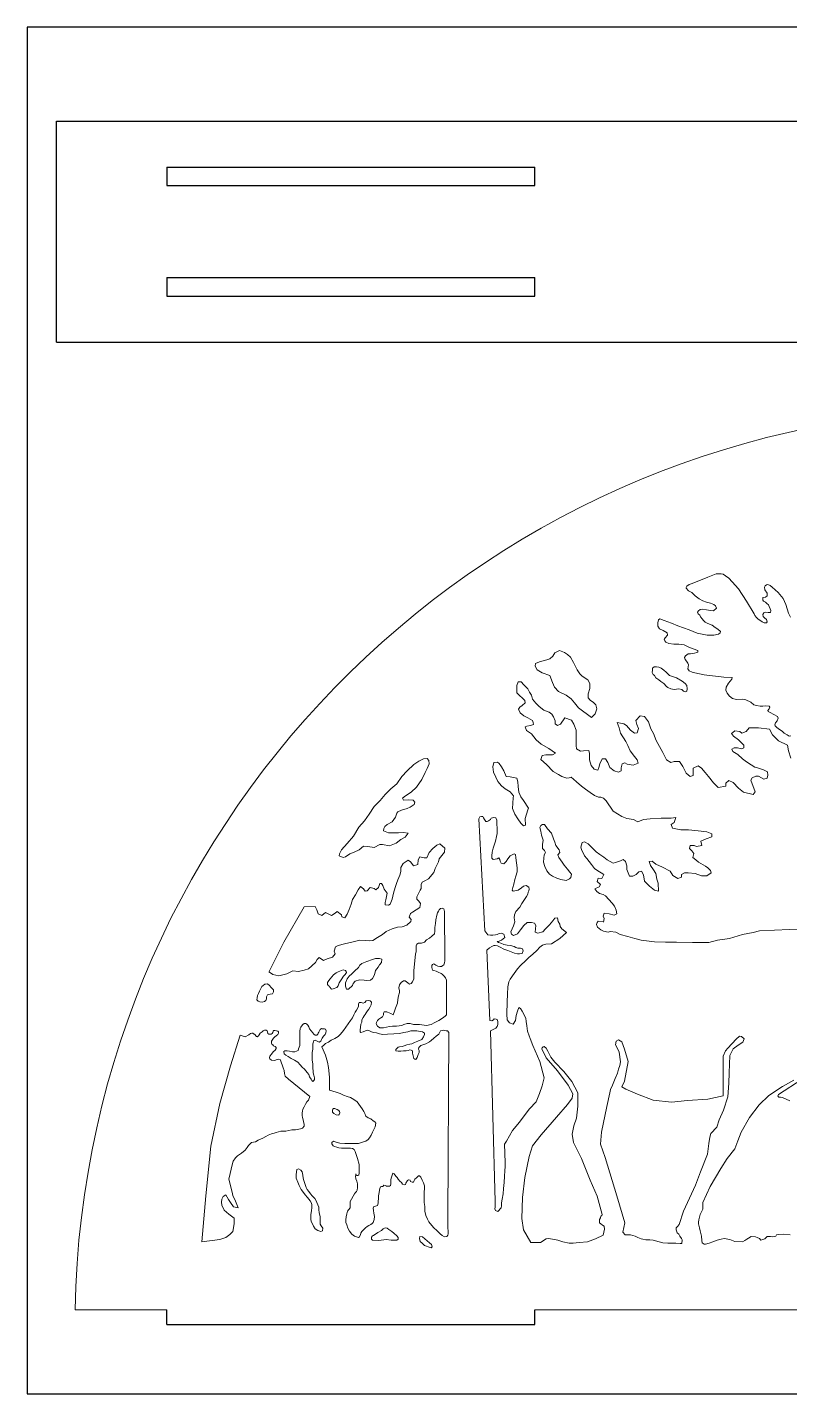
# Model space of a CAD drawing. Header units: millimetres. Extents: x -5 to 875, y -316 to 297.
# Drawn here: x 455.4 to 621.2, y 0 to 297 of the extents above; entities that cross this region are included whole.
import ezdxf

# ---------------------------------------------------------------- set-up
doc = ezdxf.new("R2010")
doc.units = ezdxf.units.MM

# ---------------------------------------------------------------- blocks, each defined once
blk = doc.blocks.new('derp1')
at = {"lineweight": 5}
blk.add_lwpolyline([(115.08, 45.78), (115.45, 45.13), (116, 44.61), (116.62, 44.37), (116.93, 44.58), (117, 45.27), (116.65, 45.88), (116.45, 46.33), (116.45, 47.05), (116.45, 47.77), (116.45, 48.49), (116.28, 49.48), (116.21, 50.34), (116.21, 50.99), (115.8, 52.22), (115.66, 52.67), (115.32, 53.32), (114.77, 54.08), (114.46, 54.59), (114.08, 55.21), (113.77, 55.82), (113.57, 56.37), (113.33, 57.16), (113.02, 58.19), (112.88, 58.91), (112.85, 59.66), (112.68, 60.55), (112.44, 61), (111.96, 61.38), (111.58, 61.21), (111.48, 60.62), (111.44, 59.77), (111.44, 58.87), (111.82, 57.74), (112.06, 56.89), (112.51, 55.82), (112.95, 55), (113.33, 54.32), (113.81, 53.63), (114.39, 52.7), (114.67, 52.05), (114.73, 51.61), (114.7, 50.85), (114.67, 49.96), (114.53, 48.97), (114.49, 47.77), (114.56, 47.05), (114.84, 46.43), (115.08, 45.78)], dxfattribs=at)
blk = doc.blocks.new('alles1')
at = {"lineweight": 5}
for p, q in [((-249.53, 4), (-224.53, 4)), ((-124.53, 4), (-50, 4))]:
    blk.add_line(p, q, dxfattribs=at)
for p, q in [((-224.53, 0), (-224.53, 4)), ((-124.53, 0), (-124.53, 4)), ((-224.53, 0), (-124.53, 0))]:
    blk.add_line(p, q)
for points in [[(-54.97, 159.95), (-55.36, 159.94), (-55.97, 160.23), (-56.76, 160.71), (-57.33, 161.29), (-58.33, 161.92), (-58.87, 162.39), (-59.19, 162.71), (-59.33, 163.02), (-59.15, 163.48), (-58.66, 164.11), (-58.34, 164.76), (-58.57, 165.2), (-59.54, 165.76), (-60.57, 166.31), (-61.11, 166.56), (-61.17, 166.83), (-60.79, 167.3), (-60.62, 167.74), (-60.81, 168.04), (-61.88, 168.15), (-62.57, 168.07), (-63.31, 168.09), (-64.3, 168.23), (-65.01, 168.42), (-65.83, 169.11), (-67.2, 169.77), (-68.11, 169.96), (-69.67, 169.88), (-70.79, 170.12), (-71.62, 170.75), (-72.22, 171.6), (-72.58, 172.4), (-72.52, 173.17), (-71.84, 174.29), (-70.96, 175.36), (-70.9, 175.85), (-73.15, 175.94), (-78.5, 176.53), (-81.02, 177.14), (-81.78, 177.28), (-82.6, 177.66), (-82.79, 177.89), (-82.9, 178.24), (-82.88, 178.77), (-82.72, 179.26), (-82.93, 179.77), (-83.28, 180.31), (-83.65, 180.74), (-83.86, 181.24), (-83.6, 181.72), (-82.85, 182.26), (-82.21, 182.3), (-81.11, 182.44), (-80.51, 182.61), (-80.21, 182.75), (-80.2, 183.19), (-82.47, 183.97), (-83.98, 184.73), (-84.6, 184.84), (-85.39, 184.86), (-86.72, 184.93), (-88.09, 185.11), (-88.94, 185.46), (-89.2, 185.81), (-89.34, 186.2), (-89.09, 186.66), (-88.44, 187.3), (-88.57, 187.98), (-89.6, 188.57), (-90.61, 189.05), (-91.05, 189.78), (-91.07, 190.74), (-90.92, 191.51), (-90.59, 191.75), (-89.38, 191.31), (-87.38, 190.59), (-85.67, 189.91), (-82.62, 188.81), (-80.36, 187.87), (-77.66, 187.3), (-75.91, 187.34), (-74.58, 187.66), (-74.13, 187.98), (-74.09, 188.37), (-74.74, 188.96), (-75.51, 189.42), (-76.34, 190.02), (-77.53, 190.53), (-78.19, 190.9), (-78.65, 191.3), (-79.08, 191.81), (-79.45, 192.29), (-79.72, 192.74), (-80.09, 193.16), (-80.35, 193.56), (-80.08, 194), (-79.55, 194.36), (-78.86, 194.44), (-77.89, 194.22), (-76.8, 194.03), (-75.94, 194), (-75.19, 194.7), (-75.4, 195.28), (-75.91, 195.71), (-76.82, 196.07), (-77.86, 196.35), (-78.89, 196.7), (-79.84, 197.22), (-80.9, 198.07), (-81.87, 198.92), (-82.73, 199.42), (-83.37, 200.07), (-83.42, 200.34), (-83.19, 200.67), (-82.57, 201.07), (-81.73, 201.36), (-77.49, 203.09), (-75.23, 204.01), (-73.87, 204.01), (-73.31, 203.93), (-72.67, 203.49), (-71.83, 202.82), (-70.93, 201.86), (-69.18, 199.91), (-66.99, 196.59), (-64.87, 193.13), (-64.7, 192.67), (-64.31, 192.12), (-63.94, 191.79), (-62.73, 190.99), (-62.16, 190.72), (-61.59, 190.66), (-61.39, 190.99), (-61.55, 191.63), (-62.06, 192.02), (-62.43, 192.43), (-62.52, 192.92), (-62.25, 193.45), (-61.94, 193.61), (-61.11, 193.47), (-60.44, 193.47), (-60.33, 194.02), (-61, 195.62), (-61.5, 195.96), (-61.85, 196.31), (-62.34, 196.56), (-62.51, 196.85), (-62.59, 197.55), (-61.85, 197.7), (-61.41, 198.07), (-61.41, 198.73), (-61.99, 199.68), (-62.14, 200.37), (-61.89, 200.78), (-61.55, 200.99), (-61.23, 201.07), (-60.54, 200.8), (-60.01, 200.41), (-58.4, 198.94), (-57.03, 197.35), (-56.34, 195.65), (-55.57, 193.29), (-55.03, 192.19)], [(-123.29, 180.11), (-124.33, 179.69), (-124.44, 178.96), (-123.92, 177.91), (-122.56, 177.08), (-120.46, 176.34), (-120.46, 176.34), (-119.73, 174.46), (-119.21, 173.2), (-118.06, 172.05), (-115.97, 171.01), (-114.61, 170.07), (-113.77, 168.92), (-112.62, 167.56), (-109.17, 164.94), (-108.12, 165.99), (-107.7, 167.35), (-107.91, 168.39), (-108.54, 169.02), (-109.48, 169.65), (-110, 170.28), (-110, 171.43), (-109.58, 172.89), (-109.58, 174.25), (-110.11, 175.19), (-111.68, 176.24), (-112.3, 176.87), (-113.04, 177.91), (-113.98, 179.9), (-114.81, 181.36), (-115.65, 182.1), (-116.49, 182.62), (-117.85, 183.14), (-117.85, 183.14), (-119.1, 182.52), (-119.63, 181.68), (-120.46, 180.95), (-121.3, 180.63), (-123.29, 180.11)], [(-88.73, 173.4), (-89.44, 174.2), (-90.32, 174.75), (-90.81, 175.21), (-91.61, 175.76), (-92.02, 176.36), (-92.38, 176.67), (-92.65, 177.19), (-92.54, 177.82), (-92.51, 178.42), (-92.05, 178.72), (-91.5, 178.72), (-90.81, 178.67), (-90.18, 178.39), (-89.5, 177.82), (-88.86, 177.27), (-87.91, 176.42), (-87.11, 176.09), (-86.04, 175.79), (-84.5, 174.86), (-83.65, 174.22), (-83.24, 173.68), (-83.16, 172.77), (-83.19, 172.14), (-83.6, 171.95), (-84.12, 172.17), (-84.56, 172.58), (-85.38, 172.8), (-85.99, 172.63), (-86.67, 172.55), (-87.58, 172.74), (-88.37, 173.13), (-88.73, 173.4)], [(-105.92, 109.41), (-107.31, 109.68), (-107.58, 109.3), (-107.8, 108.71), (-107.47, 107.96), (-106.56, 107.27), (-105.87, 106.95), (-104.64, 106.68), (-104.05, 106.84), (-102.55, 106.68), (-101.37, 106.04), (-99.23, 105.45), (-97.35, 104.91), (-95.64, 104.48), (-91.99, 104.05), (-89.05, 103.95), (-86, 103.89), (-81.66, 103.84), (-77.21, 103.84), (-74.91, 104.48), (-71.59, 104.91), (-68.11, 106.04), (-65.16, 106.57), (-63.5, 107.05), (-51.26, 107.59)], [(-54.91, 153.94), (-55.54, 155.93), (-55.85, 157.5), (-58.26, 158.65), (-59.93, 160.22), (-60.77, 161.79), (-63.7, 162.2), (-64.85, 162.2), (-66.31, 162.2), (-67.04, 161.16), (-67.04, 161.16), (-68.3, 160.74), (-68.8, 161.2), (-70.13, 161.33), (-70.73, 160.94), (-71.03, 160.64), (-70.56, 159.87), (-69.14, 158.89), (-68.33, 158.12), (-67.69, 157.43), (-67.73, 156.75), (-68.29, 156.49), (-69.44, 156.7), (-70.38, 156.7), (-70.94, 156.36), (-70.73, 155.72), (-69.31, 154.95), (-68.07, 153.7), (-66.96, 152.93), (-65.71, 152.07), (-64.69, 151.47), (-63.96, 151.3), (-62.41, 150.79), (-61.3, 150.19), (-61.17, 149.33), (-61.39, 148.52), (-62.29, 148.26), (-63.74, 148.99), (-64.47, 149.03), (-65.46, 148.6), (-65.84, 147.92), (-64.66, 144.82), (-65.18, 144.09), (-67.8, 144.72), (-69.16, 145.77), (-70.62, 147.34), (-71.77, 147.86), (-72.61, 147.13), (-72.61, 146.29), (-72.61, 146.29), (-74.7, 145.98), (-75.96, 147.23), (-77.32, 148.9), (-78.26, 150.06), (-79.2, 151.21), (-80.14, 151.83), (-81.5, 151.21), (-81.5, 149.22), (-82.34, 148.9), (-83.39, 149.85), (-84.33, 151.62), (-85.16, 152.98), (-86.63, 152.98), (-87.57, 152.78), (-88.72, 153.51), (-89.77, 155.49), (-91.55, 158.74), (-92.28, 160.62), (-93.01, 161.88), (-93.64, 163.76), (-94.68, 165.22), (-95.94, 165.43), (-97.09, 164.18), (-96.78, 163.03), (-96.36, 161.98), (-96.67, 160.83), (-97.4, 160.73), (-98.55, 161.56), (-99.6, 162.82), (-100.33, 163.24), (-102.11, 163.65), (-101.59, 162.19), (-101.27, 160.73), (-99.81, 158.42), (-99.29, 157.38), (-98.66, 155.91), (-97.4, 154.34), (-96.67, 153.51), (-96.46, 152.57), (-97.82, 152.04), (-99.39, 152.25), (-100.02, 152.67), (-100.75, 152.36), (-101.07, 151.31), (-101.07, 150.47), (-101.8, 150.16), (-102.95, 150.47), (-104.1, 151.42), (-104.73, 152.78), (-105.35, 153.72), (-106.19, 153.72), (-106.82, 152.36), (-107.13, 151.42), (-107.45, 150.68), (-108.39, 150.89), (-109.23, 151.94), (-109.64, 153.51), (-109.64, 155.18), (-109.85, 156.02), (-111.32, 155.91), (-111.32, 155.91), (-112.15, 155.81), (-113.2, 156.44), (-113.31, 157.38), (-113.31, 159.47), (-113.31, 161.56), (-113.93, 163.13), (-114.56, 164.28), (-116.34, 164.91), (-117.59, 163.13), (-117.59, 163.13), (-118.37, 162.84), (-118.97, 163.25), (-119.04, 164.05), (-119.44, 165.19), (-119.91, 165.86), (-120.65, 166.39), (-122.12, 167), (-123.39, 168), (-124.26, 168.87), (-125.13, 169.94), (-125.47, 171.01), (-125.94, 171.88), (-126.47, 172.75), (-127.54, 173.82), (-128.21, 174.63), (-129.08, 174.69), (-129.42, 173.69), (-129.42, 172.89), (-129.42, 172.28), (-129.42, 171.68), (-128.61, 170.88), (-127.94, 170.34), (-127.28, 169.61), (-127.14, 168.94), (-128.01, 168.27), (-128.61, 167.8), (-128.95, 167.26), (-128.55, 166.26), (-127.48, 165.46), (-126.41, 164.85), (-125.2, 164.18), (-125, 163.58), (-124.93, 163.11), (-125.67, 162.84), (-126.74, 162.58), (-127.14, 162.44), (-126.81, 161.44), (-125.4, 160.5), (-124.2, 158.89), (-122.79, 157.76), (-120.71, 156.55), (-118.91, 155.28), (-119.71, 154.81), (-121.58, 154.81), (-122.52, 154.68), (-122.92, 153.6), (-121.38, 152.2), (-119.51, 150.32), (-118.1, 149.52), (-117.17, 148.92), (-115.83, 148.45), (-115.22, 148.58), (-114.62, 148.78), (-114.02, 148.25), (-113.22, 147.51), (-111.88, 146.31), (-110.74, 145.5), (-109.47, 144.57), (-108.33, 143.76), (-107.19, 143.29), (-106.59, 143.36), (-105.85, 143.03), (-105.18, 142.36), (-103.27, 139.55), (-100.86, 138.08), (-99.5, 137.56), (-97.72, 137.24), (-96.57, 136.62), (-95, 137.24), (-93.22, 137.45), (-90.19, 137.66), (-87.47, 137.66), (-86.21, 137.77), (-86.21, 137.77), (-86.63, 136.41), (-87.47, 135.88), (-87.15, 134.94), (-84.85, 134.42), (-82.76, 134.42), (-80.15, 134.21), (-77.74, 133.9), (-76.38, 133.37), (-76.38, 132.54), (-77.95, 132.01), (-79.41, 131.39), (-79.41, 131.39), (-79.1, 130.23), (-79.1, 130.23), (-80.56, 129.92), (-81.19, 130.23), (-82.34, 130.23), (-82.45, 129.4), (-81.82, 128.77), (-81.3, 128.04), (-81.3, 128.04), (-81.61, 126.89), (-80.77, 126.26), (-80.04, 125.63), (-78.16, 124.59), (-77.53, 124.17), (-76.8, 123.43), (-76.59, 122.81), (-77.74, 121.97), (-79.2, 121.97), (-80.98, 122.6), (-82.87, 122.81), (-83.81, 122.81), (-84.64, 122.28), (-84.64, 121.55), (-85.69, 121.24), (-87.05, 122.07), (-87.78, 123.23), (-89.87, 124.27), (-91.65, 125.11), (-92.59, 125.95), (-93.43, 125.84), (-93.12, 124.79), (-92.28, 123.54), (-91.65, 122.6), (-91.34, 121.03), (-91.03, 119.98), (-90.92, 117.79), (-91.97, 118.1), (-93.33, 119.15), (-94.69, 120.51), (-95, 122.18), (-95.52, 123.23), (-95.52, 123.23), (-96.26, 123.02), (-96.99, 122.28), (-97.93, 121.87), (-98.77, 121.87), (-99.5, 123.64), (-99.5, 124.69), (-99.92, 125.84), (-100.55, 126.36), (-101.28, 126.05), (-101.28, 126.05), (-102.64, 125.53), (-103.27, 125.42), (-104.83, 126.26), (-105.78, 126.99), (-106.82, 127.72), (-107.87, 128.46), (-109.02, 129.61), (-110.06, 130.65), (-111.01, 131.18), (-111.63, 130.97), (-111.63, 130.97), (-112.05, 129.71), (-111.84, 129.08), (-111.84, 129.08), (-111.01, 127.41), (-110.38, 126.68), (-109.12, 125), (-109.12, 125), (-108.29, 123.96), (-107.45, 123.33), (-106.51, 122.81), (-105.78, 122.28), (-105.78, 122.28), (-106.3, 121.24), (-107.34, 121.34), (-107.34, 121.34), (-107.55, 120.4), (-107.55, 120.4), (-106.72, 119.56), (-107.03, 118.94), (-107.03, 118.94), (-108.18, 118.41), (-107.66, 117.68), (-106.93, 117.16), (-105.98, 116.84), (-105.36, 116.53), (-104.42, 115.48), (-104.42, 115.48), (-103.47, 114.54), (-102.85, 113.71), (-102.85, 113.71), (-102.43, 112.66), (-102.43, 112.66), (-102.22, 111.61), (-102.95, 111.3), (-104.31, 111.61), (-105.67, 111.82), (-105.67, 111.82), (-105.98, 110.99), (-105.67, 110.36), (-105.86, 109.4)], [(-177.61, 127.96), (-177.07, 129.03), (-175.53, 130.77), (-173.79, 132.71), (-172.39, 135.19), (-170.85, 136.86), (-169.57, 138.67), (-168.17, 140.81), (-166.56, 142.42), (-165.22, 144.02), (-163.68, 145.56), (-162.01, 146.97), (-160.67, 148.91), (-159.2, 150.52), (-157.39, 152.19), (-156.05, 153.13), (-154.84, 153.73), (-153.77, 153.8), (-153.37, 153.26), (-153.24, 152.39), (-153.84, 151.12), (-154.31, 150.05), (-155.25, 148.17), (-156.72, 146.03), (-158.19, 144.69), (-159.73, 143.69), (-160.54, 143.09), (-160.2, 142.48), (-159, 142.62), (-157.59, 142.55), (-157.12, 142.01), (-157.32, 141.35), (-158.39, 140.61), (-159.2, 140.21), (-160.74, 139.81), (-161.81, 139.34), (-162.01, 138.94), (-162.41, 137.93), (-163.35, 136.66), (-164.69, 135.86), (-165.29, 135.39), (-165.62, 134.85), (-165.69, 134.18), (-164.35, 133.65), (-163.48, 133.65), (-161.61, 133.65), (-160.33, 133.71), (-159, 133.51), (-159.8, 132.44), (-161, 131.84), (-162.21, 130.83), (-164.02, 130.1), (-165.96, 130.43), (-166.69, 130.43), (-168.23, 129.63), (-169.91, 129.96), (-171.11, 130.03), (-172.32, 129.03), (-173.66, 128.42), (-174.8, 127.89), (-176, 127.08), (-176.6, 126.95), (-177.74, 127.35), (-177.61, 127.96)], [(-127.1, 135.74), (-127.18, 137.49), (-126.76, 138.75), (-126.43, 139.84), (-126.26, 140.34), (-127.6, 142.43), (-128.35, 143.44), (-128.86, 144.69), (-129.02, 146.2), (-129.11, 147.45), (-129.44, 148.46), (-131.28, 148.88), (-132.29, 148.96), (-132.96, 150.47), (-133.63, 151.55), (-134.21, 152.47), (-134.71, 152.81), (-134.71, 152.81), (-135.72, 152.73), (-135.97, 151.55), (-135.8, 150.13), (-135.13, 148.79), (-134.55, 147.62), (-133.63, 146.45), (-132.62, 145.61), (-131.28, 144.77), (-130.36, 143.69), (-130.45, 143.18), (-130.53, 141.68), (-130.61, 140.26), (-129.94, 138.67), (-129.11, 137.41), (-128.35, 136.24), (-127.6, 135.57), (-127.1, 135.74)], [(-138.08, 106.99), (-139.73, 137.42), (-139.52, 137.94), (-139.52, 137.94), (-139.01, 138.07), (-138.66, 138.11), (-138.53, 137.7), (-138.22, 137.25), (-138.05, 137.01), (-137.81, 136.74), (-137.5, 136.7), (-137.12, 136.94), (-136.57, 137.25), (-136.37, 137.66), (-136.37, 137.66), (-135.65, 137.8), (-135.17, 137.7), (-134.82, 137.04), (-134.82, 136.43), (-134.82, 135.84), (-134.79, 135.12), (-134.76, 134.23), (-134.76, 133.48), (-134.96, 132.62), (-135.24, 131.35), (-135.58, 130.29), (-135.85, 129.5), (-136.16, 128.34), (-136.26, 127.41), (-136.2, 126.73), (-135.89, 126.35), (-134.79, 126.56), (-134.28, 126.83), (-134.04, 126.38), (-133.97, 125.97), (-133.69, 125.42), (-132.97, 125.18), (-132.32, 125.87), (-131.84, 126.56), (-131.22, 127.38), (-130.16, 127.89), (-129.79, 127.75), (-129.68, 126.83), (-129.36, 124.14), (-129.36, 123.07), (-129.68, 121.89), (-130, 120.98), (-130.27, 119.69), (-130.54, 118.78), (-130.65, 118.08), (-130.43, 117.76), (-129.04, 118.03), (-128.18, 118.73), (-127.65, 119.16), (-126.9, 119.32), (-126.15, 118.89), (-126.09, 118.3), (-126.2, 117.87), (-126.31, 117.55), (-126.47, 117.01), (-126.79, 116.32), (-127.54, 115.25), (-128.07, 114.39), (-128.61, 113.48), (-129.68, 112.3), (-130.06, 111.39), (-130.16, 110.53), (-130, 109.46), (-130.32, 108.39), (-130.7, 107.53), (-131.02, 106.73), (-130.91, 106.14), (-130.32, 105.76), (-129.2, 106.19), (-128.4, 107.32), (-127.49, 108.44), (-126.63, 109.25), (-125.4, 109.3), (-124.59, 109.09), (-124.27, 108.5), (-124.33, 107.59), (-124.43, 106.68), (-124.43, 106.68), (-123.74, 106.41), (-122.4, 106.73), (-121.59, 107.53), (-120.58, 108.66), (-119.67, 109.73), (-119.08, 110.42), (-118.33, 110.53), (-118.17, 109.57), (-117.74, 108.82), (-117.63, 108.23), (-117.15, 107.53), (-115.92, 106.57), (-117.78, 104.97), (-120.04, 103.46), (-121.55, 103.38), (-122.47, 103.13), (-123.14, 102.54), (-123.98, 101.62), (-125.06, 100.7), (-126.15, 99.78), (-126.99, 98.94), (-128.41, 97.6), (-129.25, 96.68), (-130.17, 95.43), (-131.26, 93.84), (-131.59, 93.17), (-131.84, 91.83), (-131.93, 89.82), (-132.01, 87.73), (-132.18, 84.38), (-132.09, 82.79), (-132.09, 82.79), (-131.42, 82.04), (-130.42, 81.62), (-129.83, 82.62), (-129.58, 84.04), (-129.25, 85.22), (-128.91, 86.22), (-128.91, 86.22), (-128.41, 85.89), (-127.99, 85.22), (-126.99, 83.29), (-126.9, 82.37), (-126.74, 81.2), (-126.49, 79.78), (-126.07, 78.44), (-125.82, 77.77), (-125.06, 75.84), (-123.16, 71.51), (-122.01, 67.11), (-122.54, 64.92), (-123.27, 62.82), (-124.21, 60.52), (-125.99, 58.64), (-127.14, 57.07), (-128.71, 54.98), (-130.59, 52.78), (-131.43, 51.32), (-132.27, 49.85), (-132.79, 49.01), (-132.64, 44.08), (-132.64, 42.96), (-132.69, 41.78), (-132.8, 40.33), (-132.85, 38.67), (-133.01, 36.96), (-133.12, 35.51), (-133.39, 34.12), (-133.55, 33.1), (-133.55, 32.3), (-133.71, 31.71), (-134.55, 30.75)], [(-121.08, 134.76), (-121.94, 135.88), (-122.47, 135.93), (-122.9, 135.67), (-123.17, 135.13), (-122.9, 134.11), (-122.69, 133.04), (-122.31, 131.6), (-122.42, 130.47), (-122.42, 129.4), (-121.88, 128.81), (-121.88, 128.81), (-121.62, 128.33), (-121.99, 127.69), (-122.1, 126.72), (-122.15, 125.7), (-121.83, 124.47), (-121.24, 123.29), (-120.55, 122.44), (-119.69, 121.85), (-118.51, 121.31), (-117.44, 120.99), (-115.99, 120.67), (-115.14, 121.1), (-114.76, 121.47), (-114.6, 122.38), (-114.98, 122.97), (-115.67, 123.78), (-116.53, 124.85), (-117.12, 125.7), (-117.97, 126.94), (-118.3, 127.69), (-117.76, 128.28), (-117.92, 129.03), (-118.83, 130.2), (-119.1, 131.06), (-119.47, 131.97), (-119.96, 133.52), (-121.08, 134.76)], [(-196.79, 95.94), (-192.77, 103.91), (-187.28, 113.55), (-184.27, 113.62), (-183.8, 112.68), (-183.4, 111.67), (-182.4, 111.14), (-181.46, 112.01), (-181.46, 112.01), (-180.52, 111.54), (-180.52, 111.54), (-179.78, 111.21), (-178.85, 111.81), (-178.31, 112.28), (-178.31, 112.28), (-177.11, 111.34), (-177.04, 110.8), (-176.17, 110.54), (-175.57, 111.54), (-175.03, 112.81), (-174.5, 114.29), (-174.09, 115.56), (-173.29, 116.83), (-172.55, 118.17), (-171.95, 119.04), (-171.15, 118.44), (-170.68, 117.83), (-170.14, 117.9), (-169.27, 118.77), (-168.2, 118.5), (-167.73, 118.17), (-167.06, 118.77), (-166.66, 119.84), (-166.19, 119.91), (-165.86, 119.37), (-165.52, 118.3), (-164.65, 117.23), (-164.99, 115.89), (-165.06, 115.42), (-165.26, 114.75), (-165.19, 114.08), (-164.32, 114.02), (-163.85, 114.29), (-163.31, 115.62), (-163.11, 116.43), (-162.91, 117.23), (-162.51, 118.77), (-162.18, 119.91), (-161.77, 120.85), (-161.24, 122.12), (-160.97, 123.12), (-160.97, 124.26), (-160.37, 125.27), (-158.96, 126.2), (-158.36, 125.8), (-157.96, 125.33), (-157.56, 124.66), (-156.35, 125), (-156.22, 126.34), (-155.75, 127.07), (-154.61, 126.87), (-153.87, 126.87), (-153.27, 128.28), (-152.27, 129.42), (-151.13, 130.29), (-150.39, 130.69), (-148.99, 129.48), (-149.05, 128.41), (-150.53, 126.54), (-150.73, 125.8), (-151.06, 125.06), (-151.6, 123.93), (-152, 122.85), (-153.41, 121.18), (-154.41, 120.58), (-155.15, 120.24), (-155.41, 119.64), (-155.41, 118.5), (-155.68, 118.03), (-156.15, 117.16), (-156.62, 116.23), (-156.62, 115.62), (-156.08, 115.09), (-155.62, 114.42), (-155.75, 113.35), (-157.82, 112.08), (-158.29, 111.74), (-158.69, 110.74), (-158.16, 110.07), (-158.23, 109.53), (-159.36, 108.53), (-160.57, 108.06), (-161.91, 107.99), (-163.31, 107.52), (-164.92, 106.79), (-165.93, 105.98), (-167.26, 105.18), (-168.54, 104.38), (-169.61, 104.31), (-170.61, 104.38), (-172.09, 104.51), (-173.89, 104.04), (-176.24, 103.51), (-178.04, 103.04), (-178.71, 102.7), (-178.71, 102.7), (-179.05, 101.5), (-178.85, 100.76), (-179.52, 99.89), (-180.99, 99.36), (-181.99, 98.95), (-183.2, 99.76), (-183.67, 99.22), (-184.14, 98.42), (-186.08, 96.68), (-187.22, 96.28), (-188.82, 95.94), (-190.3, 96.14), (-191.97, 95.34), (-192.71, 95.14), (-194.11, 94.74), (-195.72, 95.14), (-196.39, 95.61), (-196.84, 95.84)], [(-167.67, 81.73), (-167.34, 81.06), (-166.67, 80.66), (-165.66, 80.66), (-164.06, 80.99), (-163.19, 81.13), (-162.12, 81.13), (-160.71, 81.33), (-160.17, 81.6), (-159.24, 81.87), (-158.43, 81.87), (-157.56, 81.6), (-155.89, 81.53), (-154.01, 81.26), (-152.74, 81.53), (-151.74, 82.13), (-150.6, 82.67), (-149.6, 83.27), (-148.93, 83.81), (-148.52, 84.21), (-148.53, 93.64), (-148.84, 94.26), (-149.15, 94.67), (-149.69, 95.19), (-149.97, 95.43), (-150.83, 95.77), (-151.31, 96.04), (-152.03, 96.25), (-152.33, 96.32), (-152.33, 96.32), (-152.57, 97.07), (-152.51, 97.58), (-152.33, 97.86), (-152.03, 98), (-151.41, 97.69), (-150.86, 97.45), (-150.35, 97.31), (-149.93, 97.31), (-149.56, 97.55), (-149.25, 97.76), (-149.11, 98.3), (-149.04, 98.85), (-148.97, 99.47), (-149.07, 112.23), (-149.28, 112.96), (-149.52, 113.06), (-149.76, 113.13), (-149.76, 113.13), (-150.17, 113.06), (-150.51, 112.72), (-150.72, 112.34), (-150.96, 111.93), (-151.2, 111.24), (-151.47, 110.01), (-151.58, 109.01), (-151.71, 107.88), (-151.71, 106.96), (-151.78, 106.17), (-152.57, 105.52), (-153.15, 105.04), (-154.01, 104.52), (-154.56, 103.97), (-155.35, 103.7), (-156.2, 103.7), (-156.58, 103.39), (-156.79, 102.91), (-156.79, 102.29), (-156.82, 101.27), (-156.96, 100.79), (-157.38, 96.12), (-157.46, 95.65), (-157.46, 94.84), (-157.42, 93.94), (-157.81, 93.17), (-158.11, 92.74), (-158.58, 92.48), (-159.05, 92.91), (-159.82, 93.42), (-160.25, 93.42), (-160.85, 93), (-161.32, 92.31), (-161.49, 91.5), (-161.32, 90.73), (-161.32, 90.25), (-161.62, 89.31), (-161.75, 88.33), (-161.84, 87.34), (-162.39, 86.01), (-162.65, 85.2), (-163.04, 84.21), (-163.7, 84.58), (-164.58, 84.91), (-164.77, 84.99), (-165.29, 85.04), (-165.51, 84.99), (-165.67, 84.66), (-165.67, 84.17), (-165.95, 83.67), (-166.39, 83.34), (-166.91, 83.04), (-167.26, 82.63), (-167.59, 82.14), (-167.67, 81.73)], [(-134.55, 30.75), (-135.22, 31), (-135.37, 31.43), (-135.32, 31.96), (-135.28, 32.78), (-135.35, 33.51), (-136.6, 79.8), (-135.14, 80.52), (-134.79, 81.04), (-134.62, 81.59), (-134.58, 82.41), (-134.75, 82.96), (-135.05, 83.05), (-135.61, 83.13), (-135.78, 82.83), (-136.21, 82.53), (-136.76, 82.62), (-137.61, 101.72), (-136.81, 102.38), (-136.18, 102.74), (-135.69, 102.98), (-135.33, 103.04), (-134.7, 102.93), (-133.99, 102.54), (-132.94, 102.05), (-131.9, 101.69), (-130.94, 101.26), (-130.04, 100.95), (-129.27, 100.76), (-128.69, 100.73), (-127.93, 100.87), (-127.68, 101.61), (-127.9, 102.13), (-128.47, 102.3), (-129.13, 102.32), (-129.68, 102.52), (-130.15, 102.74), (-131.13, 102.98), (-132.07, 103.07), (-133, 103.34), (-133.77, 103.67), (-134.43, 103.86), (-134.73, 104.08), (-134.21, 104.24), (-133.55, 104.46), (-133.14, 104.82), (-132.67, 105.18), (-132.94, 106.08), (-133.66, 106.36), (-134.4, 106.16), (-134.78, 106.05), (-135.19, 105.92), (-135.96, 105.81), (-136.56, 105.86), (-137.28, 105.89), (-138.08, 106.99)], [(-175.21, 91.15), (-175.73, 91.12), (-176.03, 91.94), (-176, 92.87), (-175.55, 94), (-174.97, 94.72), (-174.32, 95.34), (-173.6, 96.09), (-172.5, 97.02), (-172.09, 97.7), (-171.54, 98.11), (-170.17, 98.66), (-168.7, 99.18), (-167.88, 99.48), (-166.74, 99.48), (-166.13, 99.31), (-166.23, 98.39), (-166.74, 97.74), (-167.16, 97.15), (-167.81, 96.19), (-168.08, 95.03), (-168.63, 94.1), (-169.18, 93.59), (-170.24, 93.52), (-170.89, 93.62), (-172.23, 93.72), (-173.36, 93.31), (-173.91, 92.73), (-174.11, 92.15), (-175.21, 91.15)], [(-180.66, 92.08), (-180.9, 92.46), (-180.87, 92.97), (-180.52, 93.52), (-180.15, 94), (-179.74, 94.51), (-179.22, 95.06), (-178.54, 95.61), (-177.99, 95.88), (-177.06, 96.23), (-176.65, 96.4), (-176, 96.23), (-175.79, 95.99), (-175.69, 95.71), (-176.1, 95.16), (-176.55, 94.72), (-177.16, 93.72), (-177.4, 93.38), (-177.71, 92.87), (-177.99, 92.08), (-178.4, 91.57), (-179.36, 91.22), (-179.8, 91.19), (-180.25, 91.74), (-180.39, 91.98), (-180.66, 92.08)], [(-197.72, 92.53), (-197.92, 92.51), (-198.42, 92.2), (-198.73, 91.85), (-198.91, 91.5), (-199.41, 90.62), (-199.67, 90.01), (-199.96, 89.42), (-200, 88.83), (-200.09, 88.28), (-199.72, 87.86), (-199.26, 87.68), (-198.62, 87.64), (-198.05, 87.79), (-197.63, 88.06), (-197.48, 88.52), (-197.46, 89.05), (-197.2, 89.59), (-196.47, 89.79), (-195.81, 89.92), (-195.55, 90.43), (-195.59, 90.98), (-196.23, 91.63), (-196.67, 92.16), (-197.24, 92.58), (-197.72, 92.53)], [(-172.51, 23.67), (-172.21, 23.88), (-171.9, 24.5), (-171.79, 24.84), (-171.59, 25.32), (-171.21, 25.66), (-170.87, 26), (-170.53, 26.35), (-170.15, 26.66), (-169.63, 26.93), (-169.09, 27.24), (-168.71, 27.51), (-168.47, 27.72), (-168.19, 28.54), (-168.16, 29.36), (-168.3, 30.32), (-168.43, 31.01), (-168.47, 31.63), (-168.33, 32.07), (-167.89, 32.17), (-167.3, 32.41), (-167.13, 33), (-167.1, 33.44), (-167.06, 34.27), (-166.99, 35.02), (-166.86, 35.91), (-166.75, 36.56), (-166.65, 37.01), (-166.48, 37.45), (-166.17, 37.56), (-165.83, 37.56), (-165.59, 37.86), (-165.59, 37.86), (-165.08, 37.8), (-164.94, 37.59), (-164.94, 37.59), (-164.05, 37.59), (-163.77, 37.8), (-163.67, 38.28), (-163.67, 38.86), (-163.64, 39.48), (-163.5, 40.06), (-163.26, 40.88), (-163.09, 41.12), (-162.78, 40.98), (-162.3, 40.37), (-161.99, 39.99), (-161.68, 39.54), (-161.27, 39.03), (-160.82, 38.65), (-160.48, 38.21), (-160.07, 37.97), (-159.66, 38.07), (-159.56, 38.48), (-159.18, 39.17), (-158.91, 39.37), (-158.46, 39.27), (-158.29, 38.86), (-158.29, 38.86), (-157.91, 38.69), (-157.5, 38.69), (-157.33, 39.17), (-157.12, 39.51), (-156.71, 39.92), (-156.2, 40.4), (-155.89, 40.47), (-155.55, 40.06), (-155.17, 39.24), (-154.76, 38.58), (-154.55, 37.73), (-154.55, 36.94), (-154.65, 36.08), (-154.65, 35.09), (-154.65, 34.13), (-154.59, 33.2), (-154.45, 32.14), (-154.41, 30.87), (-154.14, 29.64), (-153.69, 28.64), (-153.32, 27.96), (-152.49, 26.96), (-151.95, 26.35), (-151.19, 25.59), (-150.27, 24.67), (-149.75, 24.26), (-149.1, 23.88), (-148.45, 23.98), (-148.21, 24.29), (-148.07, 24.7), (-148.07, 25.22), (-148.18, 26.45), (-148.21, 27.38), (-148.21, 28.71), (-147.92, 79.38), (-148.26, 79.82), (-148.64, 79.88), (-149.39, 79.99), (-149.63, 79.95), (-150.18, 79.88), (-150.32, 79.51), (-150.66, 78.96), (-151.34, 78.41), (-151.96, 77.86), (-152.72, 77.24), (-153.16, 76.83), (-154.19, 76.35), (-154.98, 76.05), (-155.53, 75.81), (-155.73, 75.63), (-156.04, 75.33), (-156.14, 74.88), (-156.01, 74.47), (-156.01, 73.99), (-156.21, 73.37), (-156.55, 72.58), (-156.86, 72.07), (-157.14, 72.1), (-157.38, 72.31), (-157.75, 73.75), (-157.79, 74.06), (-157.82, 74.4), (-158.17, 74.61), (-158.54, 74.64), (-158.99, 74.5), (-159.5, 74.4), (-160.19, 74.37), (-160.94, 74.33), (-161.66, 74.33), (-162.28, 74.43), (-162.31, 74.81), (-161.66, 75.36), (-161.35, 75.46), (-160.63, 75.6), (-160.02, 75.77), (-159.3, 76.01), (-158.54, 76.18), (-157.99, 76.35), (-157.21, 76.66), (-156.35, 77.01), (-155.29, 77.52), (-154.77, 78.2), (-154.5, 78.82), (-154.57, 79.2), (-155.05, 79.54), (-155.66, 79.64), (-156.59, 79.82), (-157.45, 79.85), (-158.2, 79.85), (-159.06, 79.58), (-160.12, 79.37), (-161.35, 79.1), (-162.83, 78.99), (-164.54, 78.89), (-165.84, 78.86), (-166.8, 79.06), (-167.59, 79.3), (-168.45, 79.4), (-169.1, 79.68), (-169.44, 79.85), (-170.06, 79.99), (-170.57, 79.82), (-171.23, 79.58), (-171.84, 79.34), (-172.01, 79.61), (-172.01, 80.06), (-171.86, 81.67), (-171.53, 82.17), (-171.55, 82.85), (-171.17, 83.46), (-170.92, 83.9), (-170.68, 84.28), (-170.37, 84.75), (-169.99, 85.27), (-169.63, 85.76), (-169.33, 86.39), (-168.98, 86.94), (-168.89, 87.63), (-169.31, 87.95), (-169.69, 88.12), (-170.37, 87.95), (-170.76, 87.57), (-171.2, 87.38), (-171.75, 87.57), (-172.27, 87.54), (-172.51, 87.08), (-172.51, 86.47), (-173.01, 85.43), (-173.34, 84.88), (-173.75, 84.14), (-174.1, 83.4), (-174.6, 82.61), (-176.5, 79.95), (-176.92, 79.43), (-177.46, 78.85), (-178.01, 78.27), (-178.87, 77.79), (-179.93, 77.27), (-180.62, 76.79), (-181.41, 76.38), (-181.92, 75.9), (-182.4, 75.49), (-181.47, 73.19), (-180.91, 71.28), (-180.66, 69.87), (-180.37, 67.28), (-180.34, 66.08), (-180.34, 64.74), (-180.37, 64.13), (-180.37, 63.75), (-178.56, 63.13), (-177.46, 62.79), (-176.5, 62.38), (-175.51, 62.04), (-174.65, 61.73), (-173.72, 61.18), (-172.87, 60.53), (-172.42, 59.94), (-171.94, 59.29), (-171.46, 58.64), (-171.05, 57.89), (-170.74, 57.34), (-170.5, 56.69), (-169.88, 56.21), (-169.13, 55.93), (-168.51, 55.39), (-168.07, 55.11), (-167.79, 54.73), (-167.94, 53.72), (-168.24, 53.2), (-168.67, 52.26), (-169.01, 51.49), (-169.48, 50.72), (-169.83, 50.33), (-170.51, 49.86), (-171.37, 49.6), (-172.44, 49.26), (-173.25, 49.22), (-173.98, 49.18), (-175.01, 49.26), (-176.17, 49.26), (-177.54, 49.3), (-178.57, 49.6), (-179.3, 49.86), (-179.72, 49.52), (-179.72, 49.13), (-179.55, 48.88), (-179.34, 48.62), (-179, 48.45), (-178.4, 48.23), (-177.8, 48.02), (-177.07, 47.98), (-176.47, 47.98), (-175.57, 47.93), (-174.67, 47.93), (-174.07, 47.85), (-173.64, 47.55), (-173.38, 47.08), (-173.08, 46.26), (-172.7, 45.11), (-172.31, 43.56), (-172.27, 42.32), (-172.27, 41.08), (-172.35, 40.69), (-172.61, 40.52), (-172.61, 40.52), (-173.04, 40.56), (-173.17, 40.95), (-173.17, 40.65), (-173.3, 40.31), (-173.21, 39.66), (-172.91, 39.02), (-172.74, 38.25), (-172.74, 37.31), (-172.87, 36.54), (-173, 36.15), (-173.3, 35.89), (-173.6, 35.59), (-174.69, 33.51), (-174.69, 31.78), (-175.46, 30.85), (-175.68, 30.08), (-175.82, 29.26), (-175.93, 28.49), (-175.87, 27.77), (-175.65, 27.12), (-175.33, 26.24), (-174.94, 25.36), (-174.31, 24.59), (-173.52, 24.02), (-172.51, 23.67)], [(-184.07, 77.17), (-183.48, 76.9), (-183.16, 76.74), (-182.67, 77.07), (-182.57, 77.44), (-182.3, 77.87), (-181.98, 78.35), (-181.55, 78.83), (-181.39, 79.32), (-181.28, 79.85), (-181.44, 80.33), (-181.71, 80.39), (-182.14, 80.39), (-182.35, 80.39), (-182.57, 80.44), (-182.89, 80.17), (-183.26, 79.48), (-183.42, 79.21), (-183.53, 78.89), (-183.8, 78.67), (-183.96, 78.62), (-184.28, 78.62), (-184.6, 78.94), (-184.92, 79.32), (-185.3, 79.8), (-185.78, 80.39), (-185.99, 80.92), (-186.26, 81.4), (-186.48, 81.67), (-186.8, 81.83), (-187.23, 81.83), (-187.6, 81.56), (-187.92, 81.14), (-188.14, 80.81), (-188.3, 80.44), (-188.46, 79.69), (-188.46, 78.89), (-188.46, 77.33), (-188.4, 76.64), (-188.46, 75.89), (-188.78, 74.98), (-188.89, 74.49), (-189.32, 74.28), (-189.8, 74.12), (-190.44, 74.17), (-191.24, 74.28), (-191.89, 74.39), (-192.48, 74.44), (-192.8, 74.23), (-192.69, 73.58), (-192.26, 73.26), (-191.62, 72.83), (-190.81, 72.35), (-189.85, 71.87), (-188.99, 71.28), (-188.3, 70.64), (-187.76, 70), (-187.17, 69.46), (-186.42, 68.55), (-185.99, 67.96), (-185.78, 67.37), (-185.35, 66.73), (-185.14, 66.35), (-184.87, 66.09), (-184.6, 66.3), (-184.44, 66.62), (-184.44, 67.05), (-184.6, 67.75), (-184.76, 68.44), (-184.82, 68.87), (-184.87, 69.73), (-184.87, 70.75), (-185.03, 71.92), (-185.03, 72.83), (-185.03, 73.96), (-184.92, 74.87), (-184.87, 75.62), (-184.87, 76.26), (-184.71, 76.85), (-184.6, 77.17), (-184.28, 77.33), (-184.07, 77.17)], [(-215.02, 22.51), (-214, 34.98), (-212.57, 48.46), (-210.12, 60.11), (-207.26, 70.33), (-204.6, 78.7), (-203.24, 78.24), (-202.25, 78.72), (-201.84, 79.1), (-201.46, 79.16), (-201.18, 79.16), (-201.01, 79.03), (-200.91, 79.03), (-200.6, 78.75), (-200.36, 78.48), (-200.22, 78.31), (-199.98, 78.2), (-199.64, 78.48), (-199.5, 78.75), (-199.23, 79.16), (-198.96, 79.4), (-198.68, 79.61), (-198.37, 79.82), (-198.03, 79.99), (-197.58, 79.99), (-197.31, 79.88), (-197.17, 79.54), (-197.07, 79.13), (-196.83, 78.96), (-196.56, 78.92), (-196.21, 78.92), (-195.91, 79.1), (-195.8, 79.4), (-195.67, 79.71), (-195.56, 79.88), (-195.46, 79.92), (-195.19, 79.95), (-194.77, 79.88), (-194.36, 79.78), (-194.26, 79.58), (-194.19, 79.2), (-194.4, 78.86), (-194.81, 78.51), (-195.25, 78.2), (-195.6, 77.86), (-195.97, 77.28), (-196.08, 77), (-196.11, 76.63), (-196.11, 76.39), (-196.01, 76.25), (-195.77, 76.01), (-195.53, 75.8), (-195.15, 75.56), (-194.84, 75.29), (-194.84, 75.02), (-195.15, 74.54), (-195.67, 74.09), (-196.15, 73.51), (-196.56, 72.93), (-196.69, 72.51), (-196.59, 72.21), (-196.11, 71.86), (-195.29, 71.79), (-194.57, 72.07), (-194.09, 72.1), (-193.78, 72.03), (-193.64, 71.83), (-192.92, 69.75), (-192.71, 69.02), (-192.58, 68.2), (-192.41, 67.56), (-191.51, 66.66), (-185.72, 62.03), (-186.02, 61), (-186.5, 60.53), (-186.84, 59.93), (-187.27, 59.16), (-187.57, 58.56), (-187.65, 58.01), (-187.78, 57.53), (-187.82, 56.85), (-187.7, 56.29), (-187.52, 55.61), (-187.4, 55.18), (-187.22, 54.41), (-187.22, 53.89), (-187.7, 53.38), (-188.25, 53.21), (-189.61, 52.92), (-190.6, 52.92), (-191.42, 52.78), (-192.24, 52.57), (-192.93, 52.62), (-193.58, 52.57), (-194.19, 52.37), (-194.82, 52.18), (-195.39, 52.07), (-196.13, 51.88), (-197.01, 51.52), (-197.7, 51.17), (-198.44, 50.67), (-199.1, 50.4), (-199.75, 50.12), (-200.5, 49.72), (-201.51, 49.52), (-202.38, 48.65), (-202.71, 48.18), (-203.25, 47.38), (-204.25, 46.64), (-205.32, 45.91), (-205.86, 45.3), (-206.53, 44.43), (-206.73, 43.83), (-206.73, 43.78)], [(-71.49, 73.14), (-70.58, 74.91), (-69.3, 75.98), (-68.01, 76.73), (-67.58, 77.64), (-68.39, 78.28), (-68.92, 78.39), (-69.78, 77.59), (-72.03, 75.12), (-72.72, 74.37), (-73.31, 72.98), (-73.31, 62.22), (-77.54, 61.3), (-83.06, 60.88), (-87.4, 60.45), (-92.38, 61.04), (-96.61, 62.59), (-99.83, 63.98), (-100.9, 64.63), (-100.2, 66.13), (-99.13, 71.54), (-100.2, 74.86), (-100.84, 76.84), (-101.81, 77.37), (-102.4, 77.05), (-102.56, 76.03), (-102.08, 75.02), (-101.59, 74.05), (-101.27, 71.43), (-101.43, 70.46), (-101.75, 69.39), (-102.08, 68.32), (-102.66, 66.93), (-103.41, 65.11), (-103.95, 63.88), (-104.11, 63.02), (-104.98, 59.25), (-106.45, 52.29), (-106.72, 49.08), (-105.38, 45.46), (-102.25, 34.99), (-100.07, 27.63), (-100.57, 25.15), (-99.98, 24.45), (-99.29, 24.45), (-98.49, 24.4), (-97.25, 24.02), (-96.56, 23.7), (-95.59, 23.33), (-95.16, 23.22), (-94.36, 23.06), (-93.24, 23.06), (-92.33, 22.95), (-90.72, 22.47), (-89.75, 22.26), (-88.42, 22.15), (-86.86, 22.15), (-86.22, 22.15), (-85.04, 22.04), (-84.56, 22.04), (-84.56, 22.04), (-84.45, 23.06), (-84.67, 23.43), (-85.09, 24.08), (-85.36, 24.56), (-85.36, 24.56), (-85.84, 24.99), (-85.84, 24.99), (-86.11, 25.79), (-86.11, 26.27), (-85.79, 26.7), (-85.26, 27.24), (-84.08, 30.88), (-80.87, 37.9), (-79.51, 41.56), (-77.62, 46.37), (-77.2, 49.2), (-77, 50.97), (-76.68, 51.92), (-75.01, 53.69), (-74.38, 55.68), (-73.23, 58.3), (-72.1, 61.93), (-71.79, 65.64), (-71.66, 68.47), (-71.49, 73.14)], [(-120.96, 74.32), (-121.44, 75.15), (-121.96, 75.59), (-122.27, 75.52), (-122.54, 75.18), (-122.64, 74.91), (-121.41, 72.54), (-118.36, 68.98), (-115.51, 65.1), (-114.21, 62.7), (-114.4, 61.5), (-115.69, 59.83), (-118.65, 56.35), (-122.8, 51.54), (-125.2, 48.56), (-126.09, 45.7), (-127.26, 39.98), (-127.85, 34.54), (-128.08, 28.82), (-127.64, 25.73), (-125.63, 22.28), (-123.02, 22.28), (-121.48, 23.29), (-120.75, 23.42), (-118.27, 22.95), (-116.93, 22.48), (-115.19, 22.15), (-114.12, 22.15), (-112.51, 22.28), (-110.23, 22.55), (-108.02, 23.35), (-105.98, 24.36), (-105.6, 25.98), (-105.65, 26.78), (-105.65, 26.78), (-106.14, 27.05), (-106.56, 27.39), (-106.91, 27.63), (-106.95, 27.87), (-106.95, 28.22), (-106.95, 28.55), (-106.71, 29.03), (-106.71, 29.03), (-106.58, 29.45), (-106.31, 29.67), (-106.2, 29.97), (-107.58, 34.92), (-109.45, 39.25), (-111.86, 45.15), (-114, 49.48), (-114.37, 51.76), (-113.89, 54.02), (-113.17, 56.12), (-112.83, 59.37), (-112.83, 62.98), (-114.48, 66.04), (-116.69, 68.83), (-119.11, 71.36), (-120.19, 72.67), (-120.96, 74.32)], [(-55.09, 24.43), (-56.84, 24.57), (-58.35, 24.47), (-58.87, 24.37), (-59, 24.09), (-59.93, 23.82), (-60.51, 23.92), (-61.33, 23.95), (-61.57, 23.75), (-62.05, 23.34), (-63.07, 22.99), (-63.49, 23.44), (-64.09, 23.69), (-64.53, 23.88), (-65.7, 23.99), (-66.46, 23.5), (-66.9, 23.25), (-67.44, 22.85), (-68.05, 22.51), (-70.16, 22.58), (-71.54, 23.15), (-73.1, 23.43), (-73.89, 23.21), (-74.98, 22.95), (-76.15, 22.53), (-77.11, 22.16), (-78.1, 21.9), (-78.51, 21.87), (-79.02, 22.27), (-79.11, 22.88), (-79.22, 24.07), (-79.59, 25.47), (-79.74, 26.31), (-80.03, 27.4), (-80.03, 27.84), (-79.92, 28.48), (-79.76, 29.22), (-79.55, 29.97), (-78.85, 31.39), (-78.85, 33.15), (-76.84, 37.57), (-74, 42.39), (-72.28, 45.17), (-70.19, 47.74), (-69.34, 49.94), (-68.43, 52.3), (-66.14, 56.25), (-63.54, 59.71), (-60.89, 62.27), (-57.23, 64.67), (-54.16, 66.43)], [(-51.86, 66.72), (-58.33, 62.51), (-58.44, 62.19), (-58.44, 62.19), (-58.3, 61.94), (-58.16, 61.84), (-57.79, 61.8), (-57.17, 61.68), (-55.19, 60.83)], [(-178.54, 57.02), (-179.21, 57.38), (-179.54, 57.73), (-179.53, 57.95), (-179.51, 58.31), (-179.47, 58.59), (-179.26, 58.74), (-178.9, 58.75), (-178.51, 58.59), (-178.23, 58.42), (-177.84, 58.17), (-177.63, 57.95), (-177.56, 57.7), (-177.56, 57.54), (-177.65, 57.31), (-177.7, 57.14), (-177.79, 57.03), (-177.98, 56.94), (-178.54, 57.02)], [(-206.73, 43.78), (-207.74, 39.5), (-206.81, 35.98), (-206.65, 35.06), (-205.89, 33.55), (-205.14, 31.71), (-206.48, 32.05), (-207.23, 33.22), (-207.82, 33.97), (-208.57, 35.31), (-209.24, 34.81), (-209.58, 34.14), (-209.74, 33.3), (-209.58, 32.47), (-208.99, 31.13), (-208.99, 31.13), (-207.74, 30.04), (-207.74, 30.04), (-206.23, 28.95), (-206.23, 27.44), (-206.65, 25.35), (-207.48, 24.52), (-208.57, 23.68), (-210.16, 23.18), (-215.02, 22.51)], [(-168.42, 24.2), (-168.67, 24.12), (-168.89, 23.77), (-168.97, 23.52), (-168.97, 23.22), (-168.67, 22.96), (-166.92, 22.87), (-164.99, 23.13), (-163.58, 22.96), (-162.59, 22.96), (-162.03, 23), (-161.65, 23.22), (-161.69, 23.64), (-162.03, 24.16), (-162.85, 24.89), (-163.45, 25.27), (-164.26, 25.83), (-164.65, 26.22), (-165.25, 26.34), (-165.76, 26.04), (-166.19, 25.62), (-167.17, 25.02), (-168.42, 24.2)], [(-155.91, 23.39), (-155.69, 22.62), (-155.13, 22.1), (-154.49, 21.5), (-153.03, 20.95), (-152.69, 20.86), (-152.43, 21.16), (-152.61, 21.76), (-153.21, 22.23), (-153.81, 22.74), (-154.45, 23.34), (-155.09, 23.9), (-155.78, 23.94), (-155.91, 23.39)]]:
    blk.add_lwpolyline(points, dxfattribs=at)
blk.add_arc((0, -0.9), 249.58, 1.1232, 178.8768, dxfattribs=at)
at = {"xscale": 1.3}
blk.add_blockref('derp1', (-334.29, -19.06), dxfattribs=at)
blk = doc.blocks.new('hinten_all')
for p, q in [((321, 631.62), (-99, 631.62)), ((-99, 631.62), (-99, 334.62)), ((-92.63, 563.21), (-92.63, 611.21)), ((-92.63, 611.21), (314.62, 611.21)), ((-68.63, 601.22), (11.37, 601.22)), ((-68.63, 601.22), (-68.63, 597.22)), ((11.37, 597.22), (11.37, 601.22)), ((-68.63, 597.22), (11.37, 597.22)), ((-68.63, 577.22), (11.37, 577.22)), ((-68.63, 577.22), (-68.63, 573.21)), ((11.37, 573.21), (11.37, 577.22)), ((-68.63, 573.21), (11.37, 573.21)), ((-92.63, 563.21), (314.62, 563.21)), ((-99, 334.62), (321, 334.62))]:
    blk.add_line(p, q)
at = {"xscale": 0.8, "yscale": 0.8}
blk.add_blockref('alles1', (111, 349.62), dxfattribs=at)

msp = doc.modelspace()

# ---------------------------------------------------------------- block references
msp.add_blockref('hinten_all', (554.43, -334.62))

doc.saveas('drawing.dxf')
